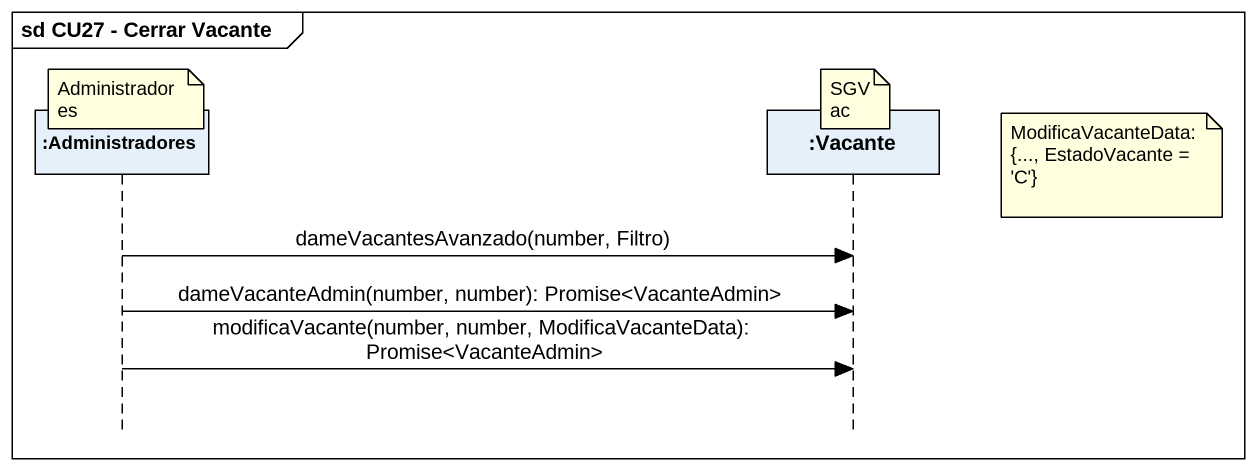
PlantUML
@startuml
mainframe sd CU27 - Cerrar Vacante
hide footbox
participant ":Administradores" as Administradores
participant ":Vacante" as Vacante

note over Administradores : Administradores
note over Vacante : SGVac
note right of Vacante : ModificaVacanteData: {..., EstadoVacante = 'C'}
Administradores -> Vacante : dameVacantesAvanzado(number, Filtro)
Administradores -> Vacante : dameVacanteAdmin(number, number): Promise<VacanteAdmin>
Administradores -> Vacante : modificaVacante(number, number, ModificaVacanteData): Promise<VacanteAdmin>
@enduml
